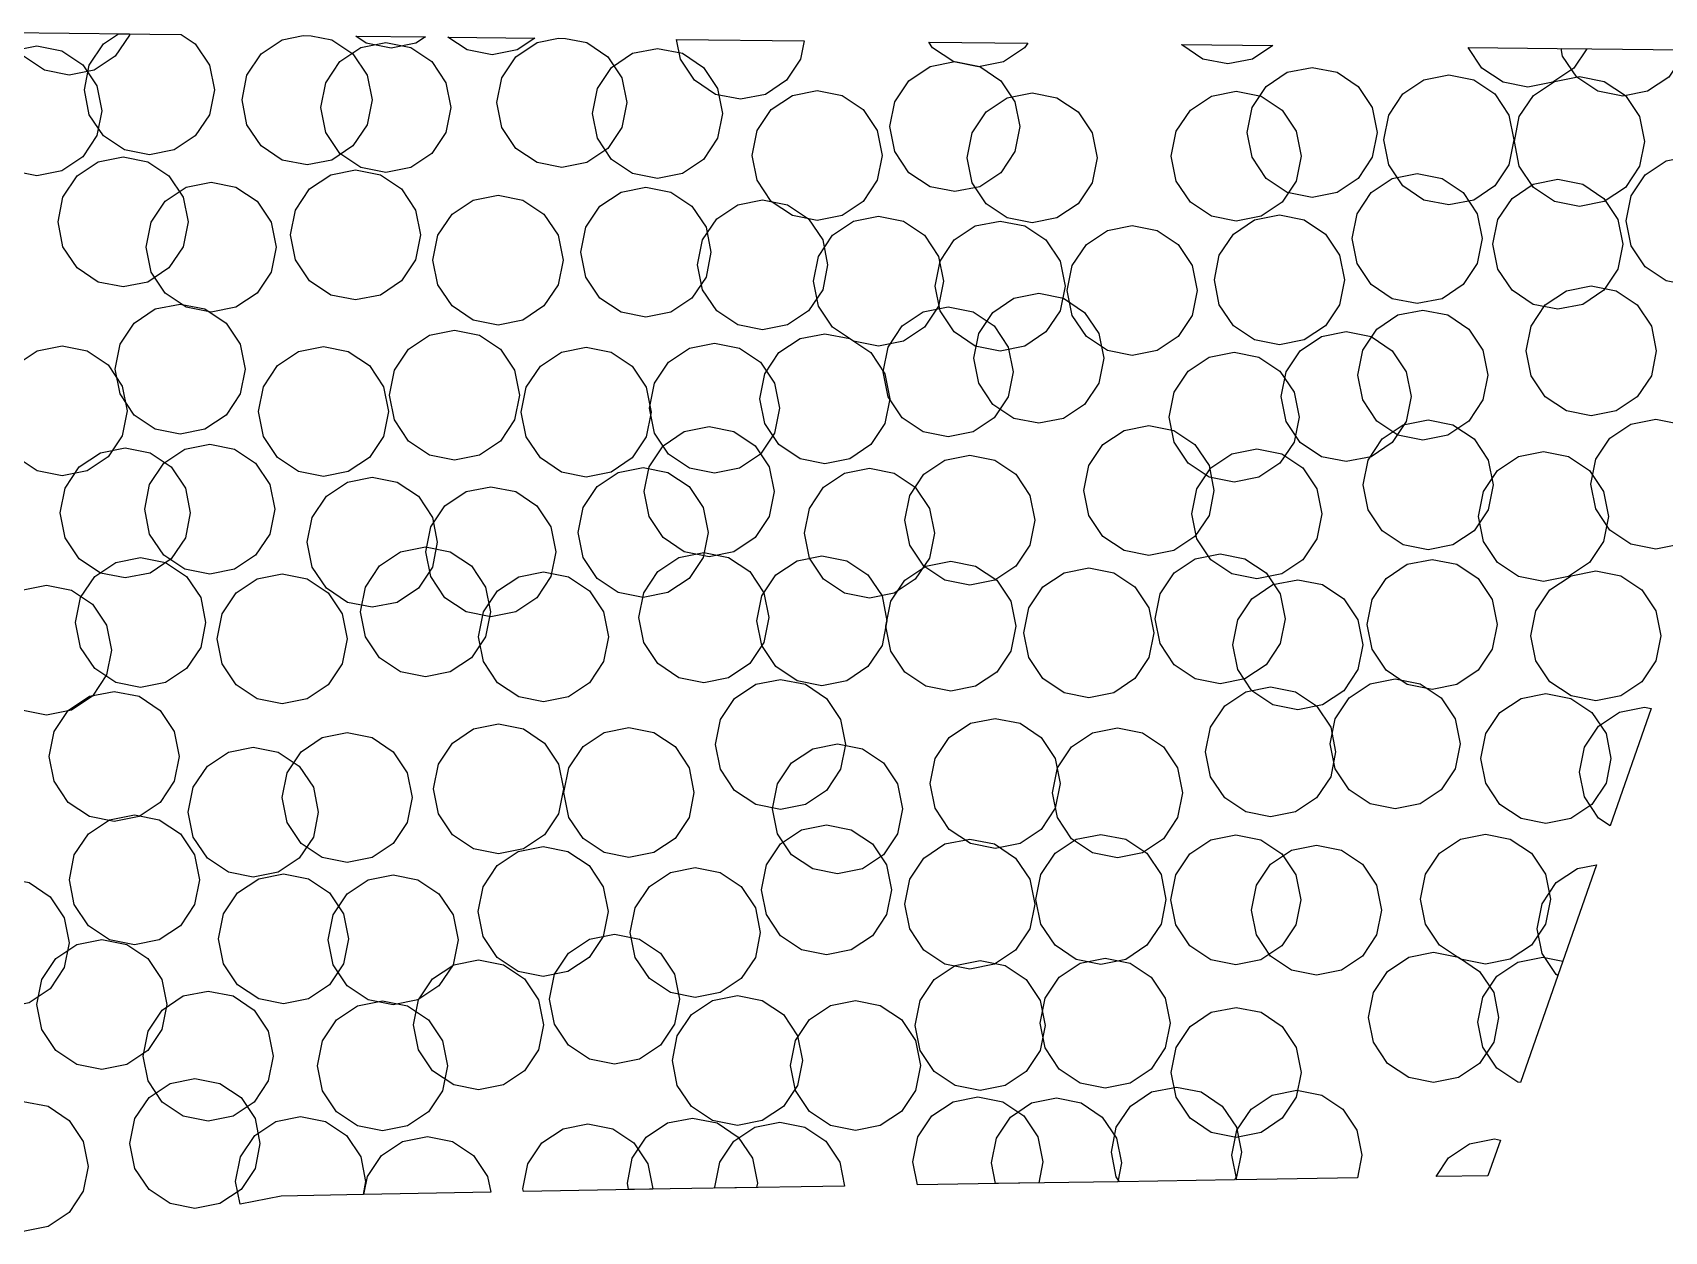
# Model space of a CAD drawing. Header units: millimetres. Extents: x -64 to 65, y -33 to 54.
# Drawn here: x 6.62 to 21.68, y 43.21 to 54.27 of the extents above; entities that cross this region are included whole.
import ezdxf

# ---------------------------------------------------------------- set-up
doc = ezdxf.new("R2010")
doc.units = ezdxf.units.MM

msp = doc.modelspace()

# ---------------------------------------------------------------- linework, layer by layer
for points in [[(7.514, 54.258), (7.511, 54.247), (7.381, 54.052), (7.187, 53.922), (6.957, 53.876), (6.727, 53.922), (6.533, 54.052), (6.403, 54.247), (6.398, 54.27), (7.514, 54.258)], [(7.988, 54.254), (8.12, 54.165), (8.25, 53.971), (8.296, 53.741), (8.25, 53.511), (8.12, 53.317), (7.925, 53.187), (7.696, 53.141), (7.466, 53.187), (7.271, 53.317), (7.141, 53.511), (7.096, 53.741), (7.141, 53.971), (7.271, 54.165), (7.412, 54.259), (7.988, 54.254)], [(9.188, 54.241), (9.381, 54.203), (9.575, 54.073), (9.705, 53.878), (9.751, 53.649), (9.705, 53.419), (9.575, 53.225), (9.381, 53.094), (9.151, 53.049), (8.921, 53.094), (8.727, 53.225), (8.597, 53.419), (8.551, 53.649), (8.597, 53.878), (8.727, 54.073), (8.921, 54.203), (9.117, 54.242), (9.188, 54.241)], [(10.245, 54.231), (10.157, 54.172), (9.928, 54.126), (9.698, 54.172), (9.601, 54.237), (10.245, 54.231)], [(11.255, 54.22), (11.09, 54.11), (10.86, 54.064), (10.63, 54.11), (10.452, 54.228), (11.255, 54.22)], [(7.212, 53.319), (7.082, 53.124), (6.887, 52.994), (6.657, 52.949), (6.428, 52.994), (6.233, 53.124), (6.103, 53.319), (6.057, 53.549), (6.103, 53.778), (6.233, 53.973), (6.428, 54.103), (6.657, 54.149), (6.887, 54.103), (7.082, 53.973), (7.212, 53.778), (7.257, 53.549), (7.212, 53.319)], [(10.433, 53.349), (10.303, 53.154), (10.109, 53.024), (9.879, 52.979), (9.649, 53.024), (9.455, 53.154), (9.325, 53.349), (9.279, 53.579), (9.325, 53.808), (9.455, 54.003), (9.649, 54.133), (9.879, 54.179), (10.109, 54.133), (10.303, 54.003), (10.433, 53.808), (10.479, 53.579), (10.433, 53.349)], [(11.537, 54.217), (11.733, 54.178), (11.928, 54.048), (12.058, 53.854), (12.103, 53.624), (12.058, 53.394), (11.928, 53.2), (11.733, 53.07), (11.503, 53.024), (11.274, 53.07), (11.079, 53.2), (10.949, 53.394), (10.903, 53.624), (10.949, 53.854), (11.079, 54.048), (11.274, 54.178), (11.473, 54.218), (11.537, 54.217)], [(12.94, 53.295), (12.81, 53.1), (12.616, 52.97), (12.386, 52.924), (12.156, 52.97), (11.962, 53.1), (11.832, 53.295), (11.786, 53.524), (11.832, 53.754), (11.962, 53.949), (12.156, 54.079), (12.386, 54.124), (12.616, 54.079), (12.81, 53.949), (12.94, 53.754), (12.986, 53.524), (12.94, 53.295)], [(13.741, 54.195), (13.707, 54.025), (13.577, 53.831), (13.382, 53.7), (13.153, 53.655), (12.923, 53.7), (12.728, 53.831), (12.598, 54.025), (12.562, 54.207), (13.741, 54.195)], [(15.804, 54.174), (15.775, 54.13), (15.58, 54), (15.35, 53.954), (15.121, 54), (14.926, 54.13), (14.891, 54.183), (15.804, 54.174)], [(18.066, 54.151), (17.88, 54.026), (17.65, 53.981), (17.421, 54.026), (17.226, 54.156), (17.224, 54.159), (18.066, 54.151)], [(20.964, 54.121), (20.845, 53.943), (20.65, 53.813), (20.421, 53.768), (20.191, 53.813), (19.996, 53.943), (19.87, 54.132), (20.964, 54.121)], [(21.861, 54.112), (21.85, 54.054), (21.72, 53.86), (21.525, 53.729), (21.296, 53.684), (21.066, 53.729), (20.871, 53.86), (20.741, 54.054), (20.728, 54.124), (21.861, 54.112)], [(15.686, 53.172), (15.556, 52.977), (15.361, 52.847), (15.132, 52.802), (14.902, 52.847), (14.707, 52.977), (14.577, 53.172), (14.532, 53.402), (14.577, 53.631), (14.707, 53.826), (14.902, 53.956), (15.132, 54.002), (15.361, 53.956), (15.556, 53.826), (15.686, 53.631), (15.732, 53.402), (15.686, 53.172)], [(18.984, 53.12), (18.854, 52.925), (18.659, 52.795), (18.43, 52.749), (18.2, 52.795), (18.006, 52.925), (17.876, 53.12), (17.83, 53.349), (17.876, 53.579), (18.006, 53.774), (18.2, 53.904), (18.43, 53.949), (18.659, 53.904), (18.854, 53.774), (18.984, 53.579), (19.03, 53.349), (18.984, 53.12)], [(20.244, 53.05), (20.114, 52.855), (19.92, 52.725), (19.69, 52.679), (19.46, 52.725), (19.266, 52.855), (19.136, 53.05), (19.09, 53.279), (19.136, 53.509), (19.266, 53.704), (19.46, 53.834), (19.69, 53.879), (19.92, 53.834), (20.114, 53.704), (20.244, 53.509), (20.29, 53.279), (20.244, 53.05)], [(21.45, 53.036), (21.32, 52.841), (21.125, 52.711), (20.896, 52.665), (20.666, 52.711), (20.471, 52.841), (20.341, 53.036), (20.296, 53.265), (20.341, 53.495), (20.471, 53.689), (20.666, 53.82), (20.896, 53.865), (21.125, 53.82), (21.32, 53.689), (21.45, 53.495), (21.496, 53.265), (21.45, 53.036)], [(14.415, 52.907), (14.285, 52.712), (14.09, 52.582), (13.861, 52.537), (13.631, 52.582), (13.437, 52.712), (13.306, 52.907), (13.261, 53.137), (13.306, 53.366), (13.437, 53.561), (13.631, 53.691), (13.861, 53.737), (14.09, 53.691), (14.285, 53.561), (14.415, 53.366), (14.461, 53.137), (14.415, 52.907)], [(16.398, 52.885), (16.268, 52.69), (16.073, 52.56), (15.844, 52.514), (15.614, 52.56), (15.42, 52.69), (15.29, 52.885), (15.244, 53.114), (15.29, 53.344), (15.42, 53.538), (15.614, 53.669), (15.844, 53.714), (16.073, 53.669), (16.268, 53.538), (16.398, 53.344), (16.444, 53.114), (16.398, 52.885)], [(18.283, 52.9), (18.153, 52.705), (17.959, 52.575), (17.729, 52.53), (17.5, 52.575), (17.305, 52.705), (17.175, 52.9), (17.129, 53.13), (17.175, 53.359), (17.305, 53.554), (17.5, 53.684), (17.729, 53.73), (17.959, 53.684), (18.153, 53.554), (18.283, 53.359), (18.329, 53.13), (18.283, 52.9)], [(8.007, 52.293), (7.877, 52.098), (7.682, 51.968), (7.453, 51.923), (7.223, 51.968), (7.028, 52.098), (6.898, 52.293), (6.853, 52.523), (6.898, 52.752), (7.028, 52.947), (7.223, 53.077), (7.453, 53.123), (7.682, 53.077), (7.877, 52.947), (8.007, 52.752), (8.053, 52.523), (8.007, 52.293)], [(22.482, 52.303), (22.352, 52.109), (22.157, 51.979), (21.928, 51.933), (21.698, 51.979), (21.503, 52.109), (21.373, 52.303), (21.328, 52.533), (21.373, 52.763), (21.503, 52.957), (21.698, 53.087), (21.928, 53.133), (22.157, 53.087), (22.352, 52.957), (22.482, 52.763), (22.528, 52.533), (22.482, 52.303)], [(8.82, 52.06), (8.69, 51.865), (8.495, 51.735), (8.266, 51.69), (8.036, 51.735), (7.842, 51.865), (7.712, 52.06), (7.666, 52.29), (7.712, 52.519), (7.842, 52.714), (8.036, 52.844), (8.266, 52.89), (8.495, 52.844), (8.69, 52.714), (8.82, 52.519), (8.866, 52.29), (8.82, 52.06)], [(10.154, 52.173), (10.024, 51.978), (9.829, 51.848), (9.599, 51.803), (9.37, 51.848), (9.175, 51.978), (9.045, 52.173), (8.999, 52.403), (9.045, 52.632), (9.175, 52.827), (9.37, 52.957), (9.599, 53.003), (9.829, 52.957), (10.024, 52.827), (10.154, 52.632), (10.199, 52.403), (10.154, 52.173)], [(19.953, 52.139), (19.823, 51.944), (19.628, 51.814), (19.398, 51.769), (19.169, 51.814), (18.974, 51.944), (18.844, 52.139), (18.798, 52.369), (18.844, 52.598), (18.974, 52.793), (19.169, 52.923), (19.398, 52.969), (19.628, 52.923), (19.823, 52.793), (19.953, 52.598), (19.998, 52.369), (19.953, 52.139)], [(21.252, 52.087), (21.122, 51.892), (20.928, 51.762), (20.698, 51.716), (20.469, 51.762), (20.274, 51.892), (20.144, 52.087), (20.098, 52.316), (20.144, 52.546), (20.274, 52.74), (20.469, 52.87), (20.698, 52.916), (20.928, 52.87), (21.122, 52.74), (21.252, 52.546), (21.298, 52.316), (21.252, 52.087)], [(11.468, 51.941), (11.338, 51.747), (11.143, 51.616), (10.914, 51.571), (10.684, 51.616), (10.49, 51.747), (10.359, 51.941), (10.314, 52.171), (10.359, 52.4), (10.49, 52.595), (10.684, 52.725), (10.914, 52.771), (11.143, 52.725), (11.338, 52.595), (11.468, 52.4), (11.514, 52.171), (11.468, 51.941)], [(12.834, 52.013), (12.704, 51.819), (12.509, 51.689), (12.279, 51.643), (12.05, 51.689), (11.855, 51.819), (11.725, 52.013), (11.679, 52.243), (11.725, 52.473), (11.855, 52.667), (12.05, 52.797), (12.279, 52.843), (12.509, 52.797), (12.704, 52.667), (12.834, 52.473), (12.879, 52.243), (12.834, 52.013)], [(13.911, 51.897), (13.781, 51.703), (13.586, 51.573), (13.357, 51.527), (13.127, 51.573), (12.933, 51.703), (12.803, 51.897), (12.757, 52.127), (12.803, 52.356), (12.933, 52.551), (13.127, 52.681), (13.357, 52.727), (13.586, 52.681), (13.781, 52.551), (13.911, 52.356), (13.957, 52.127), (13.911, 51.897)], [(14.981, 51.745), (14.851, 51.551), (14.657, 51.421), (14.427, 51.375), (14.197, 51.421), (14.003, 51.551), (13.873, 51.745), (13.827, 51.975), (13.873, 52.205), (14.003, 52.399), (14.197, 52.529), (14.427, 52.575), (14.657, 52.529), (14.851, 52.399), (14.981, 52.205), (15.027, 51.975), (14.981, 51.745)], [(18.681, 51.757), (18.551, 51.563), (18.356, 51.433), (18.127, 51.387), (17.897, 51.433), (17.702, 51.563), (17.572, 51.757), (17.527, 51.987), (17.572, 52.217), (17.702, 52.411), (17.897, 52.541), (18.127, 52.587), (18.356, 52.541), (18.551, 52.411), (18.681, 52.217), (18.727, 51.987), (18.681, 51.757)], [(16.102, 51.702), (15.972, 51.507), (15.778, 51.377), (15.548, 51.331), (15.318, 51.377), (15.124, 51.507), (14.994, 51.702), (14.948, 51.931), (14.994, 52.161), (15.124, 52.356), (15.318, 52.486), (15.548, 52.531), (15.778, 52.486), (15.972, 52.356), (16.102, 52.161), (16.148, 51.931), (16.102, 51.702)], [(17.323, 51.66), (17.193, 51.466), (16.999, 51.335), (16.769, 51.29), (16.539, 51.335), (16.345, 51.466), (16.215, 51.66), (16.169, 51.89), (16.215, 52.119), (16.345, 52.314), (16.539, 52.444), (16.769, 52.49), (16.999, 52.444), (17.193, 52.314), (17.323, 52.119), (17.369, 51.89), (17.323, 51.66)], [(16.459, 51.034), (16.329, 50.839), (16.135, 50.709), (15.905, 50.664), (15.676, 50.709), (15.481, 50.839), (15.351, 51.034), (15.305, 51.264), (15.351, 51.493), (15.481, 51.688), (15.676, 51.818), (15.905, 51.864), (16.135, 51.818), (16.329, 51.688), (16.459, 51.493), (16.505, 51.264), (16.459, 51.034)], [(21.56, 51.103), (21.429, 50.908), (21.235, 50.778), (21.005, 50.733), (20.776, 50.778), (20.581, 50.908), (20.451, 51.103), (20.405, 51.333), (20.451, 51.562), (20.581, 51.757), (20.776, 51.887), (21.005, 51.933), (21.235, 51.887), (21.429, 51.757), (21.56, 51.562), (21.605, 51.333), (21.56, 51.103)], [(8.534, 50.935), (8.404, 50.74), (8.209, 50.61), (7.98, 50.564), (7.75, 50.61), (7.556, 50.74), (7.426, 50.935), (7.38, 51.164), (7.426, 51.394), (7.556, 51.589), (7.75, 51.719), (7.98, 51.764), (8.209, 51.719), (8.404, 51.589), (8.534, 51.394), (8.58, 51.164), (8.534, 50.935)], [(15.624, 50.909), (15.494, 50.714), (15.299, 50.584), (15.069, 50.538), (14.84, 50.584), (14.645, 50.714), (14.515, 50.909), (14.469, 51.138), (14.515, 51.368), (14.645, 51.563), (14.84, 51.693), (15.069, 51.738), (15.299, 51.693), (15.494, 51.563), (15.624, 51.368), (15.669, 51.138), (15.624, 50.909)], [(20.004, 50.88), (19.874, 50.685), (19.68, 50.555), (19.45, 50.509), (19.22, 50.555), (19.026, 50.685), (18.896, 50.88), (18.85, 51.109), (18.896, 51.339), (19.026, 51.533), (19.22, 51.664), (19.45, 51.709), (19.68, 51.664), (19.874, 51.533), (20.004, 51.339), (20.05, 51.109), (20.004, 50.88)], [(11.066, 50.695), (10.936, 50.5), (10.742, 50.37), (10.512, 50.324), (10.282, 50.37), (10.088, 50.5), (9.958, 50.695), (9.912, 50.924), (9.958, 51.154), (10.088, 51.349), (10.282, 51.479), (10.512, 51.524), (10.742, 51.479), (10.936, 51.349), (11.066, 51.154), (11.112, 50.924), (11.066, 50.695)], [(7.445, 50.549), (7.315, 50.354), (7.121, 50.224), (6.891, 50.179), (6.661, 50.224), (6.467, 50.354), (6.337, 50.549), (6.291, 50.779), (6.337, 51.008), (6.467, 51.203), (6.661, 51.333), (6.891, 51.379), (7.121, 51.333), (7.315, 51.203), (7.445, 51.008), (7.491, 50.779), (7.445, 50.549)], [(9.857, 50.543), (9.727, 50.348), (9.532, 50.218), (9.303, 50.172), (9.073, 50.218), (8.878, 50.348), (8.748, 50.543), (8.703, 50.772), (8.748, 51.002), (8.878, 51.197), (9.073, 51.327), (9.303, 51.372), (9.532, 51.327), (9.727, 51.197), (9.857, 51.002), (9.903, 50.772), (9.857, 50.543)], [(12.283, 50.538), (12.153, 50.344), (11.959, 50.214), (11.729, 50.168), (11.499, 50.214), (11.305, 50.344), (11.175, 50.538), (11.129, 50.768), (11.175, 50.998), (11.305, 51.192), (11.499, 51.322), (11.729, 51.368), (11.959, 51.322), (12.153, 51.192), (12.283, 50.998), (12.329, 50.768), (12.283, 50.538)], [(13.467, 50.574), (13.337, 50.38), (13.142, 50.249), (12.913, 50.204), (12.683, 50.249), (12.488, 50.38), (12.358, 50.574), (12.313, 50.804), (12.358, 51.033), (12.488, 51.228), (12.683, 51.358), (12.913, 51.404), (13.142, 51.358), (13.337, 51.228), (13.467, 51.033), (13.513, 50.804), (13.467, 50.574)], [(14.486, 50.662), (14.356, 50.467), (14.161, 50.337), (13.932, 50.291), (13.702, 50.337), (13.507, 50.467), (13.377, 50.662), (13.332, 50.891), (13.377, 51.121), (13.507, 51.316), (13.702, 51.446), (13.932, 51.491), (14.161, 51.446), (14.356, 51.316), (14.486, 51.121), (14.532, 50.891), (14.486, 50.662)], [(19.298, 50.68), (19.167, 50.486), (18.973, 50.356), (18.743, 50.31), (18.514, 50.356), (18.319, 50.486), (18.189, 50.68), (18.143, 50.91), (18.189, 51.14), (18.319, 51.334), (18.514, 51.464), (18.743, 51.51), (18.973, 51.464), (19.167, 51.334), (19.298, 51.14), (19.343, 50.91), (19.298, 50.68)], [(18.262, 50.491), (18.132, 50.296), (17.938, 50.166), (17.708, 50.121), (17.478, 50.166), (17.284, 50.296), (17.154, 50.491), (17.108, 50.721), (17.154, 50.95), (17.284, 51.145), (17.478, 51.275), (17.708, 51.321), (17.938, 51.275), (18.132, 51.145), (18.262, 50.95), (18.308, 50.721), (18.262, 50.491)], [(13.417, 49.803), (13.287, 49.609), (13.092, 49.478), (12.863, 49.433), (12.633, 49.478), (12.438, 49.609), (12.308, 49.803), (12.263, 50.033), (12.308, 50.262), (12.438, 50.457), (12.633, 50.587), (12.863, 50.633), (13.092, 50.587), (13.287, 50.457), (13.417, 50.262), (13.463, 50.033), (13.417, 49.803)], [(17.477, 49.814), (17.347, 49.619), (17.152, 49.489), (16.923, 49.443), (16.693, 49.489), (16.498, 49.619), (16.368, 49.814), (16.323, 50.043), (16.368, 50.273), (16.498, 50.468), (16.693, 50.598), (16.923, 50.643), (17.152, 50.598), (17.347, 50.468), (17.477, 50.273), (17.523, 50.043), (17.477, 49.814)], [(20.054, 49.866), (19.924, 49.672), (19.729, 49.542), (19.499, 49.496), (19.27, 49.542), (19.075, 49.672), (18.945, 49.866), (18.899, 50.096), (18.945, 50.325), (19.075, 50.52), (19.27, 50.65), (19.499, 50.696), (19.729, 50.65), (19.924, 50.52), (20.054, 50.325), (20.099, 50.096), (20.054, 49.866)], [(22.156, 49.874), (22.025, 49.679), (21.831, 49.549), (21.601, 49.503), (21.372, 49.549), (21.177, 49.679), (21.047, 49.874), (21.001, 50.103), (21.047, 50.333), (21.177, 50.527), (21.372, 50.657), (21.601, 50.703), (21.831, 50.657), (22.025, 50.527), (22.156, 50.333), (22.201, 50.103), (22.156, 49.874)], [(8.807, 49.641), (8.677, 49.447), (8.482, 49.317), (8.253, 49.271), (8.023, 49.317), (7.828, 49.447), (7.698, 49.641), (7.653, 49.871), (7.698, 50.1), (7.828, 50.295), (8.023, 50.425), (8.253, 50.471), (8.482, 50.425), (8.677, 50.295), (8.807, 50.1), (8.853, 49.871), (8.807, 49.641)], [(8.028, 49.607), (7.898, 49.413), (7.703, 49.282), (7.473, 49.237), (7.244, 49.282), (7.049, 49.413), (6.919, 49.607), (6.873, 49.837), (6.919, 50.066), (7.049, 50.261), (7.244, 50.391), (7.473, 50.437), (7.703, 50.391), (7.898, 50.261), (8.028, 50.066), (8.073, 49.837), (8.028, 49.607)], [(15.824, 49.54), (15.694, 49.345), (15.499, 49.215), (15.27, 49.169), (15.04, 49.215), (14.845, 49.345), (14.715, 49.54), (14.67, 49.769), (14.715, 49.999), (14.845, 50.194), (15.04, 50.324), (15.27, 50.369), (15.499, 50.324), (15.694, 50.194), (15.824, 49.999), (15.87, 49.769), (15.824, 49.54)], [(18.473, 49.599), (18.343, 49.405), (18.148, 49.275), (17.918, 49.229), (17.689, 49.275), (17.494, 49.405), (17.364, 49.599), (17.318, 49.829), (17.364, 50.058), (17.494, 50.253), (17.689, 50.383), (17.918, 50.429), (18.148, 50.383), (18.343, 50.253), (18.473, 50.058), (18.518, 49.829), (18.473, 49.599)], [(21.119, 49.574), (20.989, 49.38), (20.795, 49.25), (20.565, 49.204), (20.335, 49.25), (20.141, 49.38), (20.011, 49.574), (19.965, 49.804), (20.011, 50.034), (20.141, 50.228), (20.335, 50.358), (20.565, 50.404), (20.795, 50.358), (20.989, 50.228), (21.119, 50.034), (21.165, 49.804), (21.119, 49.574)], [(10.309, 49.336), (10.179, 49.141), (9.984, 49.011), (9.754, 48.966), (9.525, 49.011), (9.33, 49.141), (9.2, 49.336), (9.154, 49.566), (9.2, 49.795), (9.33, 49.99), (9.525, 50.12), (9.754, 50.166), (9.984, 50.12), (10.179, 49.99), (10.309, 49.795), (10.354, 49.566), (10.309, 49.336)], [(12.808, 49.426), (12.678, 49.232), (12.483, 49.102), (12.254, 49.056), (12.024, 49.102), (11.829, 49.232), (11.699, 49.426), (11.654, 49.656), (11.699, 49.886), (11.829, 50.08), (12.024, 50.21), (12.254, 50.256), (12.483, 50.21), (12.678, 50.08), (12.808, 49.886), (12.854, 49.656), (12.808, 49.426)], [(14.896, 49.42), (14.766, 49.225), (14.572, 49.095), (14.342, 49.049), (14.112, 49.095), (13.918, 49.225), (13.788, 49.42), (13.742, 49.649), (13.788, 49.879), (13.918, 50.074), (14.112, 50.204), (14.342, 50.249), (14.572, 50.204), (14.766, 50.074), (14.896, 49.879), (14.942, 49.649), (14.896, 49.42)], [(11.403, 49.249), (11.273, 49.054), (11.078, 48.924), (10.848, 48.879), (10.619, 48.924), (10.424, 49.054), (10.294, 49.249), (10.248, 49.479), (10.294, 49.708), (10.424, 49.903), (10.619, 50.033), (10.848, 50.079), (11.078, 50.033), (11.273, 49.903), (11.403, 49.708), (11.448, 49.479), (11.403, 49.249)], [(8.17, 48.596), (8.04, 48.401), (7.845, 48.271), (7.615, 48.226), (7.386, 48.271), (7.191, 48.401), (7.061, 48.596), (7.015, 48.826), (7.061, 49.055), (7.191, 49.25), (7.386, 49.38), (7.615, 49.426), (7.845, 49.38), (8.04, 49.25), (8.17, 49.055), (8.215, 48.826), (8.17, 48.596)], [(10.798, 48.693), (10.668, 48.499), (10.474, 48.369), (10.244, 48.323), (10.014, 48.369), (9.82, 48.499), (9.69, 48.693), (9.644, 48.923), (9.69, 49.153), (9.82, 49.347), (10.014, 49.477), (10.244, 49.523), (10.474, 49.477), (10.668, 49.347), (10.798, 49.153), (10.844, 48.923), (10.798, 48.693)], [(13.368, 48.641), (13.238, 48.446), (13.043, 48.316), (12.813, 48.27), (12.584, 48.316), (12.389, 48.446), (12.259, 48.641), (12.213, 48.87), (12.259, 49.1), (12.389, 49.295), (12.584, 49.425), (12.813, 49.47), (13.043, 49.425), (13.238, 49.295), (13.368, 49.1), (13.413, 48.87), (13.368, 48.641)], [(14.459, 48.612), (14.329, 48.418), (14.134, 48.288), (13.904, 48.242), (13.675, 48.288), (13.48, 48.418), (13.35, 48.612), (13.304, 48.842), (13.35, 49.072), (13.48, 49.266), (13.675, 49.396), (13.904, 49.442), (14.134, 49.396), (14.329, 49.266), (14.459, 49.072), (14.504, 48.842), (14.459, 48.612)], [(18.134, 48.63), (18.004, 48.435), (17.809, 48.305), (17.58, 48.259), (17.35, 48.305), (17.155, 48.435), (17.025, 48.63), (16.98, 48.859), (17.025, 49.089), (17.155, 49.284), (17.35, 49.414), (17.58, 49.459), (17.809, 49.414), (18.004, 49.284), (18.134, 49.089), (18.18, 48.859), (18.134, 48.63)], [(20.09, 48.579), (19.96, 48.384), (19.766, 48.254), (19.536, 48.208), (19.306, 48.254), (19.112, 48.384), (18.982, 48.579), (18.936, 48.808), (18.982, 49.038), (19.112, 49.233), (19.306, 49.363), (19.536, 49.408), (19.766, 49.363), (19.96, 49.233), (20.09, 49.038), (20.136, 48.808), (20.09, 48.579)], [(9.476, 48.445), (9.346, 48.25), (9.151, 48.12), (8.922, 48.075), (8.692, 48.12), (8.497, 48.25), (8.367, 48.445), (8.322, 48.675), (8.367, 48.904), (8.497, 49.099), (8.692, 49.229), (8.922, 49.275), (9.151, 49.229), (9.346, 49.099), (9.476, 48.904), (9.522, 48.675), (9.476, 48.445)], [(11.889, 48.464), (11.759, 48.27), (11.564, 48.14), (11.334, 48.094), (11.105, 48.14), (10.91, 48.27), (10.78, 48.464), (10.734, 48.694), (10.78, 48.923), (10.91, 49.118), (11.105, 49.248), (11.334, 49.294), (11.564, 49.248), (11.759, 49.118), (11.889, 48.923), (11.934, 48.694), (11.889, 48.464)], [(15.648, 48.561), (15.518, 48.367), (15.323, 48.237), (15.094, 48.191), (14.864, 48.237), (14.669, 48.367), (14.539, 48.561), (14.494, 48.791), (14.539, 49.021), (14.669, 49.215), (14.864, 49.345), (15.094, 49.391), (15.323, 49.345), (15.518, 49.215), (15.648, 49.021), (15.694, 48.791), (15.648, 48.561)], [(16.923, 48.501), (16.793, 48.307), (16.598, 48.177), (16.369, 48.131), (16.139, 48.177), (15.944, 48.307), (15.814, 48.501), (15.769, 48.731), (15.814, 48.96), (15.944, 49.155), (16.139, 49.285), (16.369, 49.331), (16.598, 49.285), (16.793, 49.155), (16.923, 48.96), (16.969, 48.731), (16.923, 48.501)], [(21.603, 48.473), (21.473, 48.278), (21.278, 48.148), (21.049, 48.103), (20.819, 48.148), (20.624, 48.278), (20.494, 48.473), (20.449, 48.703), (20.494, 48.932), (20.624, 49.127), (20.819, 49.257), (21.049, 49.303), (21.278, 49.257), (21.473, 49.127), (21.603, 48.932), (21.649, 48.703), (21.603, 48.473)], [(7.3, 48.341), (7.17, 48.146), (6.976, 48.016), (6.746, 47.97), (6.516, 48.016), (6.322, 48.146), (6.192, 48.341), (6.146, 48.57), (6.192, 48.8), (6.322, 48.995), (6.516, 49.125), (6.746, 49.17), (6.976, 49.125), (7.17, 48.995), (7.3, 48.8), (7.346, 48.57), (7.3, 48.341)], [(18.85, 48.391), (18.72, 48.196), (18.526, 48.066), (18.296, 48.02), (18.066, 48.066), (17.872, 48.196), (17.742, 48.391), (17.696, 48.62), (17.742, 48.85), (17.872, 49.044), (18.066, 49.175), (18.296, 49.22), (18.526, 49.175), (18.72, 49.044), (18.85, 48.85), (18.896, 48.62), (18.85, 48.391)], [(14.077, 47.471), (13.946, 47.276), (13.752, 47.146), (13.522, 47.1), (13.293, 47.146), (13.098, 47.276), (12.968, 47.471), (12.922, 47.7), (12.968, 47.93), (13.098, 48.125), (13.293, 48.255), (13.522, 48.3), (13.752, 48.255), (13.946, 48.125), (14.077, 47.93), (14.122, 47.7), (14.077, 47.471)], [(18.6, 47.401), (18.47, 47.207), (18.276, 47.077), (18.046, 47.031), (17.816, 47.077), (17.622, 47.207), (17.492, 47.401), (17.446, 47.631), (17.492, 47.86), (17.622, 48.055), (17.816, 48.185), (18.046, 48.231), (18.276, 48.185), (18.47, 48.055), (18.6, 47.86), (18.646, 47.631), (18.6, 47.401)], [(19.75, 47.476), (19.62, 47.281), (19.425, 47.151), (19.195, 47.105), (18.966, 47.151), (18.771, 47.281), (18.641, 47.476), (18.595, 47.705), (18.641, 47.935), (18.771, 48.129), (18.966, 48.26), (19.195, 48.305), (19.425, 48.26), (19.62, 48.129), (19.75, 47.935), (19.795, 47.705), (19.75, 47.476)], [(7.926, 47.36), (7.796, 47.165), (7.601, 47.035), (7.372, 46.99), (7.142, 47.035), (6.947, 47.165), (6.817, 47.36), (6.772, 47.59), (6.817, 47.819), (6.947, 48.014), (7.142, 48.144), (7.372, 48.19), (7.601, 48.144), (7.796, 48.014), (7.926, 47.819), (7.972, 47.59), (7.926, 47.36)], [(21.142, 47.341), (21.012, 47.146), (20.817, 47.016), (20.587, 46.97), (20.358, 47.016), (20.163, 47.146), (20.033, 47.341), (19.987, 47.57), (20.033, 47.8), (20.163, 47.995), (20.358, 48.125), (20.587, 48.17), (20.817, 48.125), (21.012, 47.995), (21.142, 47.8), (21.187, 47.57), (21.142, 47.341)], [(16.058, 47.111), (15.927, 46.916), (15.733, 46.786), (15.503, 46.74), (15.274, 46.786), (15.079, 46.916), (14.949, 47.111), (14.903, 47.34), (14.949, 47.57), (15.079, 47.765), (15.274, 47.895), (15.503, 47.94), (15.733, 47.895), (15.927, 47.765), (16.058, 47.57), (16.103, 47.34), (16.058, 47.111)], [(21.18, 46.949), (21.073, 47.02), (20.942, 47.215), (20.897, 47.445), (20.942, 47.674), (21.073, 47.869), (21.267, 47.999), (21.497, 48.045), (21.558, 48.032), (21.18, 46.949)], [(10.076, 46.98), (9.946, 46.785), (9.752, 46.655), (9.522, 46.609), (9.292, 46.655), (9.098, 46.785), (8.968, 46.98), (8.922, 47.209), (8.968, 47.439), (9.098, 47.633), (9.292, 47.763), (9.522, 47.809), (9.752, 47.763), (9.946, 47.633), (10.076, 47.439), (10.122, 47.209), (10.076, 46.98)], [(11.472, 47.059), (11.342, 46.865), (11.148, 46.735), (10.918, 46.689), (10.688, 46.735), (10.494, 46.865), (10.364, 47.059), (10.318, 47.289), (10.364, 47.519), (10.494, 47.713), (10.688, 47.843), (10.918, 47.889), (11.148, 47.843), (11.342, 47.713), (11.472, 47.519), (11.518, 47.289), (11.472, 47.059)], [(12.678, 47.026), (12.548, 46.832), (12.353, 46.701), (12.123, 46.656), (11.894, 46.701), (11.699, 46.832), (11.569, 47.026), (11.523, 47.256), (11.569, 47.485), (11.699, 47.68), (11.894, 47.81), (12.123, 47.856), (12.353, 47.81), (12.548, 47.68), (12.678, 47.485), (12.723, 47.256), (12.678, 47.026)], [(17.187, 47.024), (17.057, 46.829), (16.863, 46.699), (16.633, 46.653), (16.403, 46.699), (16.209, 46.829), (16.079, 47.024), (16.033, 47.253), (16.079, 47.483), (16.209, 47.678), (16.403, 47.808), (16.633, 47.853), (16.863, 47.808), (17.057, 47.678), (17.187, 47.483), (17.233, 47.253), (17.187, 47.024)], [(9.21, 46.845), (9.08, 46.65), (8.885, 46.52), (8.655, 46.475), (8.426, 46.52), (8.231, 46.65), (8.101, 46.845), (8.055, 47.075), (8.101, 47.304), (8.231, 47.499), (8.426, 47.629), (8.655, 47.675), (8.885, 47.629), (9.08, 47.499), (9.21, 47.304), (9.255, 47.075), (9.21, 46.845)], [(14.603, 46.876), (14.473, 46.681), (14.278, 46.551), (14.048, 46.505), (13.819, 46.551), (13.624, 46.681), (13.494, 46.876), (13.448, 47.105), (13.494, 47.335), (13.624, 47.529), (13.819, 47.659), (14.048, 47.705), (14.278, 47.659), (14.473, 47.529), (14.603, 47.335), (14.648, 47.105), (14.603, 46.876)], [(8.112, 46.222), (7.982, 46.027), (7.787, 45.897), (7.558, 45.851), (7.328, 45.897), (7.133, 46.027), (7.003, 46.222), (6.958, 46.451), (7.003, 46.681), (7.133, 46.875), (7.328, 47.005), (7.558, 47.051), (7.787, 47.005), (7.982, 46.875), (8.112, 46.681), (8.158, 46.451), (8.112, 46.222)], [(14.5, 46.129), (14.37, 45.934), (14.175, 45.804), (13.945, 45.758), (13.716, 45.804), (13.521, 45.934), (13.391, 46.129), (13.345, 46.358), (13.391, 46.588), (13.521, 46.782), (13.716, 46.912), (13.945, 46.958), (14.175, 46.912), (14.37, 46.782), (14.5, 46.588), (14.545, 46.358), (14.5, 46.129)], [(17.035, 46.041), (16.904, 45.846), (16.71, 45.716), (16.48, 45.67), (16.251, 45.716), (16.056, 45.846), (15.926, 46.041), (15.88, 46.27), (15.926, 46.5), (16.056, 46.695), (16.251, 46.825), (16.48, 46.87), (16.71, 46.825), (16.904, 46.695), (17.035, 46.5), (17.08, 46.27), (17.035, 46.041)], [(18.278, 46.036), (18.148, 45.842), (17.954, 45.712), (17.724, 45.666), (17.495, 45.712), (17.3, 45.842), (17.17, 46.036), (17.124, 46.266), (17.17, 46.495), (17.3, 46.69), (17.495, 46.82), (17.724, 46.866), (17.954, 46.82), (18.148, 46.69), (18.278, 46.495), (18.324, 46.266), (18.278, 46.036)], [(20.583, 46.042), (20.453, 45.848), (20.258, 45.718), (20.028, 45.672), (19.799, 45.718), (19.604, 45.848), (19.474, 46.042), (19.428, 46.272), (19.474, 46.502), (19.604, 46.696), (19.799, 46.826), (20.028, 46.872), (20.258, 46.826), (20.453, 46.696), (20.583, 46.502), (20.628, 46.272), (20.583, 46.042)], [(11.885, 45.928), (11.755, 45.733), (11.56, 45.603), (11.33, 45.557), (11.101, 45.603), (10.906, 45.733), (10.776, 45.928), (10.73, 46.157), (10.776, 46.387), (10.906, 46.581), (11.101, 46.711), (11.33, 46.757), (11.56, 46.711), (11.755, 46.581), (11.885, 46.387), (11.93, 46.157), (11.885, 45.928)], [(15.822, 45.997), (15.692, 45.802), (15.498, 45.672), (15.268, 45.626), (15.038, 45.672), (14.844, 45.802), (14.714, 45.997), (14.668, 46.226), (14.714, 46.456), (14.844, 46.651), (15.038, 46.781), (15.268, 46.826), (15.498, 46.781), (15.692, 46.651), (15.822, 46.456), (15.868, 46.226), (15.822, 45.997)], [(19.024, 45.941), (18.893, 45.746), (18.699, 45.616), (18.469, 45.57), (18.24, 45.616), (18.045, 45.746), (17.915, 45.941), (17.869, 46.17), (17.915, 46.4), (18.045, 46.595), (18.24, 46.725), (18.469, 46.77), (18.699, 46.725), (18.893, 46.595), (19.024, 46.4), (19.069, 46.17), (19.024, 45.941)], [(13.29, 45.734), (13.16, 45.54), (12.965, 45.41), (12.735, 45.364), (12.506, 45.41), (12.311, 45.54), (12.181, 45.734), (12.135, 45.964), (12.181, 46.193), (12.311, 46.388), (12.506, 46.518), (12.735, 46.564), (12.965, 46.518), (13.16, 46.388), (13.29, 46.193), (13.335, 45.964), (13.29, 45.734)], [(20.697, 45.566), (20.683, 45.575), (20.553, 45.77), (20.507, 45.999), (20.553, 46.229), (20.683, 46.424), (20.878, 46.554), (21.054, 46.589), (20.697, 45.566)], [(6.909, 45.64), (6.779, 45.445), (6.585, 45.315), (6.355, 45.27), (6.125, 45.315), (5.931, 45.445), (5.801, 45.64), (5.755, 45.87), (5.801, 46.099), (5.931, 46.294), (6.125, 46.424), (6.355, 46.47), (6.585, 46.424), (6.779, 46.294), (6.909, 46.099), (6.955, 45.87), (6.909, 45.64)], [(9.489, 45.676), (9.358, 45.481), (9.164, 45.351), (8.934, 45.305), (8.705, 45.351), (8.51, 45.481), (8.38, 45.676), (8.334, 45.905), (8.38, 46.135), (8.51, 46.33), (8.705, 46.46), (8.934, 46.505), (9.164, 46.46), (9.358, 46.33), (9.489, 46.135), (9.534, 45.905), (9.489, 45.676)], [(10.499, 45.667), (10.369, 45.473), (10.175, 45.343), (9.945, 45.297), (9.715, 45.343), (9.521, 45.473), (9.391, 45.667), (9.345, 45.897), (9.391, 46.127), (9.521, 46.321), (9.715, 46.451), (9.945, 46.497), (10.175, 46.451), (10.369, 46.321), (10.499, 46.127), (10.545, 45.897), (10.499, 45.667)], [(12.544, 45.119), (12.414, 44.924), (12.219, 44.794), (11.99, 44.748), (11.76, 44.794), (11.566, 44.924), (11.436, 45.119), (11.39, 45.348), (11.436, 45.578), (11.566, 45.773), (11.76, 45.903), (11.99, 45.948), (12.219, 45.903), (12.414, 45.773), (12.544, 45.578), (12.59, 45.348), (12.544, 45.119)], [(7.811, 45.07), (7.681, 44.876), (7.487, 44.746), (7.257, 44.7), (7.027, 44.746), (6.833, 44.876), (6.703, 45.07), (6.657, 45.3), (6.703, 45.53), (6.833, 45.724), (7.027, 45.854), (7.257, 45.9), (7.487, 45.854), (7.681, 45.724), (7.811, 45.53), (7.857, 45.3), (7.811, 45.07)], [(11.288, 44.881), (11.158, 44.687), (10.964, 44.557), (10.734, 44.511), (10.505, 44.557), (10.31, 44.687), (10.18, 44.881), (10.134, 45.111), (10.18, 45.341), (10.31, 45.535), (10.505, 45.665), (10.734, 45.711), (10.964, 45.665), (11.158, 45.535), (11.288, 45.341), (11.334, 45.111), (11.288, 44.881)], [(15.919, 44.876), (15.789, 44.681), (15.594, 44.551), (15.364, 44.506), (15.135, 44.551), (14.94, 44.681), (14.81, 44.876), (14.764, 45.106), (14.81, 45.335), (14.94, 45.53), (15.135, 45.66), (15.364, 45.706), (15.594, 45.66), (15.789, 45.53), (15.919, 45.335), (15.964, 45.106), (15.919, 44.876)], [(17.072, 44.898), (16.942, 44.703), (16.748, 44.573), (16.518, 44.527), (16.288, 44.573), (16.094, 44.703), (15.964, 44.898), (15.918, 45.127), (15.964, 45.357), (16.094, 45.552), (16.288, 45.682), (16.518, 45.727), (16.748, 45.682), (16.942, 45.552), (17.072, 45.357), (17.118, 45.127), (17.072, 44.898)], [(20.105, 44.951), (19.974, 44.756), (19.78, 44.626), (19.55, 44.581), (19.321, 44.626), (19.126, 44.756), (18.996, 44.951), (18.95, 45.181), (18.996, 45.41), (19.126, 45.605), (19.321, 45.735), (19.55, 45.781), (19.78, 45.735), (19.974, 45.605), (20.105, 45.41), (20.15, 45.181), (20.105, 44.951)], [(20.352, 44.578), (20.328, 44.582), (20.134, 44.712), (20.004, 44.907), (19.958, 45.137), (20.004, 45.366), (20.134, 45.561), (20.328, 45.691), (20.558, 45.737), (20.744, 45.7), (20.352, 44.578)], [(8.793, 44.594), (8.663, 44.399), (8.468, 44.269), (8.239, 44.224), (8.009, 44.269), (7.814, 44.399), (7.684, 44.594), (7.639, 44.824), (7.684, 45.053), (7.814, 45.248), (8.009, 45.378), (8.239, 45.424), (8.468, 45.378), (8.663, 45.248), (8.793, 45.053), (8.839, 44.824), (8.793, 44.594)], [(13.678, 44.552), (13.548, 44.358), (13.353, 44.228), (13.124, 44.182), (12.894, 44.228), (12.699, 44.358), (12.569, 44.552), (12.524, 44.782), (12.569, 45.011), (12.699, 45.206), (12.894, 45.336), (13.124, 45.382), (13.353, 45.336), (13.548, 45.206), (13.678, 45.011), (13.724, 44.782), (13.678, 44.552)], [(14.768, 44.507), (14.638, 44.312), (14.443, 44.182), (14.214, 44.137), (13.984, 44.182), (13.789, 44.312), (13.659, 44.507), (13.614, 44.737), (13.659, 44.966), (13.789, 45.161), (13.984, 45.291), (14.214, 45.337), (14.443, 45.291), (14.638, 45.161), (14.768, 44.966), (14.814, 44.737), (14.768, 44.507)], [(10.402, 44.504), (10.272, 44.31), (10.078, 44.18), (9.848, 44.134), (9.618, 44.18), (9.424, 44.31), (9.294, 44.504), (9.248, 44.734), (9.294, 44.964), (9.424, 45.158), (9.618, 45.288), (9.848, 45.334), (10.078, 45.288), (10.272, 45.158), (10.402, 44.964), (10.448, 44.734), (10.402, 44.504)], [(18.281, 44.444), (18.151, 44.249), (17.957, 44.119), (17.727, 44.073), (17.497, 44.119), (17.303, 44.249), (17.173, 44.444), (17.127, 44.673), (17.173, 44.903), (17.303, 45.097), (17.497, 45.228), (17.727, 45.273), (17.957, 45.228), (18.151, 45.097), (18.281, 44.903), (18.327, 44.673), (18.281, 44.444)], [(8.672, 43.787), (8.542, 43.592), (8.347, 43.462), (8.117, 43.416), (7.888, 43.462), (7.693, 43.592), (7.563, 43.787), (7.517, 44.016), (7.563, 44.246), (7.693, 44.441), (7.888, 44.571), (8.117, 44.616), (8.347, 44.571), (8.542, 44.441), (8.672, 44.246), (8.717, 44.016), (8.672, 43.787)], [(14.786, 43.634), (14.744, 43.848), (14.79, 44.078), (14.92, 44.272), (15.114, 44.402), (15.344, 44.448), (15.573, 44.402), (15.768, 44.272), (15.898, 44.078), (15.944, 43.848), (15.905, 43.652), (14.786, 43.634)], [(15.506, 43.646), (15.468, 43.837), (15.514, 44.066), (15.644, 44.261), (15.839, 44.391), (16.068, 44.437), (16.298, 44.391), (16.492, 44.261), (16.622, 44.066), (16.668, 43.837), (16.634, 43.664), (15.506, 43.646)], [(16.651, 43.664), (16.621, 43.708), (16.576, 43.937), (16.621, 44.167), (16.751, 44.362), (16.946, 44.492), (17.176, 44.537), (17.405, 44.492), (17.6, 44.362), (17.73, 44.167), (17.776, 43.937), (17.73, 43.708), (17.712, 43.681), (16.651, 43.664)], [(17.734, 43.681), (17.689, 43.91), (17.735, 44.14), (17.865, 44.334), (18.059, 44.464), (18.289, 44.51), (18.519, 44.464), (18.713, 44.334), (18.843, 44.14), (18.889, 43.91), (18.847, 43.699), (17.734, 43.681)], [(7.086, 43.576), (6.956, 43.381), (6.761, 43.251), (6.532, 43.205), (6.302, 43.251), (6.107, 43.381), (5.977, 43.576), (5.932, 43.805), (5.977, 44.035), (6.107, 44.23), (6.302, 44.36), (6.532, 44.405), (6.761, 44.36), (6.956, 44.23), (7.086, 44.035), (7.132, 43.805), (7.086, 43.576)], [(8.914, 43.531), (8.533, 43.458), (8.492, 43.665), (8.538, 43.894), (8.668, 44.089), (8.863, 44.219), (9.092, 44.265), (9.322, 44.219), (9.517, 44.089), (9.647, 43.894), (9.692, 43.665), (9.669, 43.545), (8.914, 43.531)], [(11.149, 43.573), (11.144, 43.598), (11.189, 43.828), (11.319, 44.022), (11.514, 44.152), (11.744, 44.198), (11.973, 44.152), (12.168, 44.022), (12.298, 43.828), (12.344, 43.598), (12.343, 43.595), (11.149, 43.573)], [(12.504, 43.598), (12.12, 43.591), (12.108, 43.651), (12.153, 43.881), (12.283, 44.076), (12.478, 44.206), (12.708, 44.251), (12.937, 44.206), (13.132, 44.076), (13.262, 43.881), (13.308, 43.651), (13.3, 43.611), (12.504, 43.598)], [(12.917, 43.605), (12.915, 43.613), (12.961, 43.843), (13.091, 44.038), (13.285, 44.168), (13.515, 44.213), (13.745, 44.168), (13.939, 44.038), (14.069, 43.843), (14.113, 43.624), (12.917, 43.605)], [(9.677, 43.546), (9.709, 43.711), (9.839, 43.905), (10.034, 44.035), (10.264, 44.081), (10.493, 44.035), (10.688, 43.905), (10.818, 43.711), (10.847, 43.567), (9.677, 43.546)], [(20.052, 43.718), (19.573, 43.711), (19.689, 43.883), (19.883, 44.013), (20.113, 44.059), (20.167, 44.048), (20.052, 43.718)]]:
    msp.add_lwpolyline(points, close=True)

doc.saveas('drawing.dxf')
